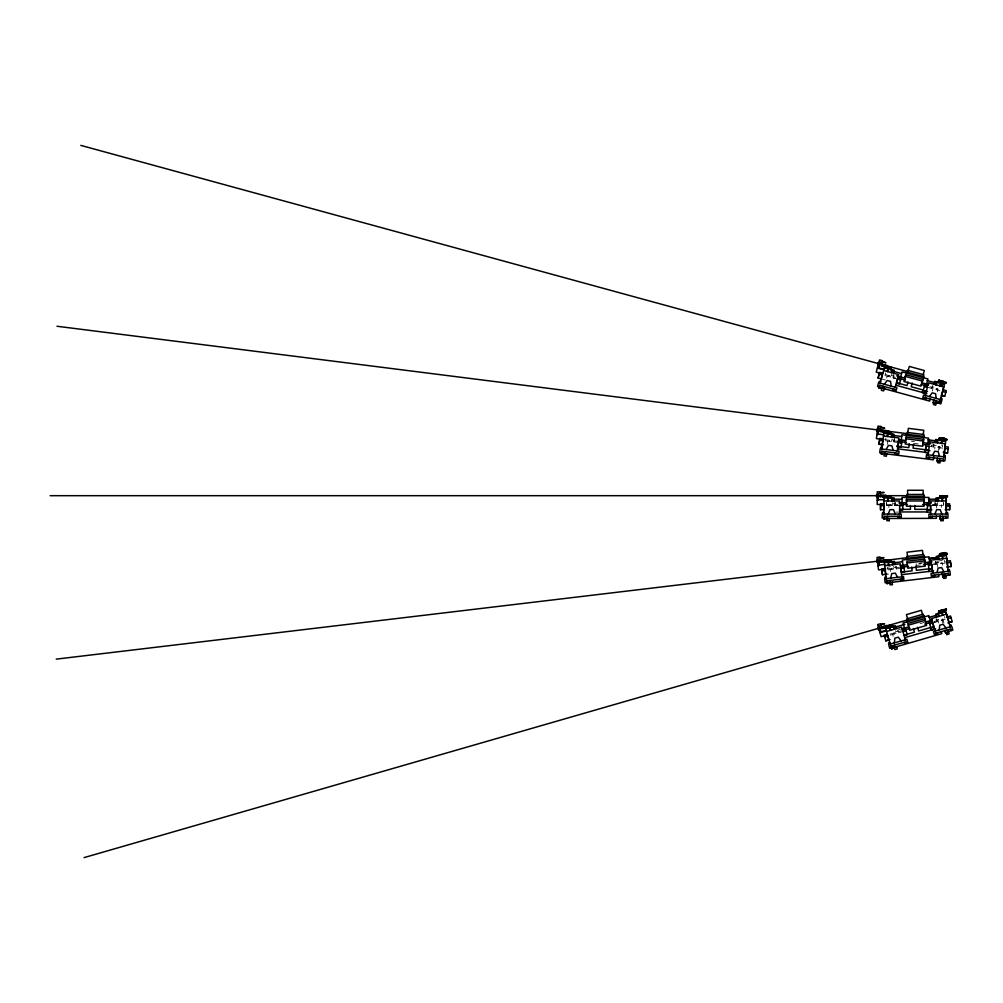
<?xml version="1.0" encoding="UTF-8"?>
<svg xmlns="http://www.w3.org/2000/svg" width="1003" height="1003" viewBox="0 0 1003 1003"><rect width="100%" height="100%" fill="white"/><g stroke="black" fill="none" stroke-linecap="round" stroke-linejoin="round"><path stroke-width="0.75" stroke-dasharray="5 3.75" d="M892.708 502.716L892.708 503.769L895.328 503.769L895.328 502.716M894.964 502.904L894.964 505.6L894.964 502.704M885.662 439.79L885.887 438.048M887.454 444.304L887.856 441.132M889.373 441.32L889.498 440.267M891.278 441.558L891.404 440.518M892.056 438.825L891.88 439.866L894.475 440.192L894.613 439.151L891.454 438.75M894.463 437.358L893.886 441.972L894.225 439.289M931.549 446.648L931.687 445.595M933.454 446.887L933.58 445.846M933.856 444.116L933.68 445.144L936.275 445.47M934.733 448.943L934.972 447.075M938.482 450.548L938.996 446.523M939.673 449.545L940.037 446.661L931.549 445.583M942.318 446.949L942.544 445.207L941.29 445.044M885.235 374.558L885.699 372.865M886.727 378.006L887.216 376.188M888.696 376.589L888.971 375.573M890.539 377.103L890.814 376.087M891.654 374.495L891.379 375.511L893.911 376.2M895.591 378.557L893.071 377.868L893.836 375.084M893.071 377.868L893.886 374.884M931.549 388.324L931.825 387.296M931.887 388.5L932.702 385.503M932.401 391.02L933.028 388.725M936.802 389.753L937.09 388.738M937.329 391.822L938.106 389.014L929.844 386.757M895.541 630.711L895.829 631.714L898.349 630.987M900.468 629.282L897.71 630.085L898.512 632.855M920.027 623.64L924.252 622.424M938.67 619.352L936.363 620.017L936.025 619.027M890.025 634.134L901.547 630.799M933.755 621.509L942.757 618.914L943.961 623.101M890.313 635.137L903.039 631.551M932.652 623.001L945.139 619.403M938.219 562.094L935.661 562.395L935.536 561.354M890.388 566.733L887.567 567.071L887.78 568.814M919.011 563.322L924.829 562.633M937.303 561.141L943.021 560.464M918.886 563.335L921.682 563.009M896.431 567.071L893.823 567.385L893.698 566.344M887.705 568.826L899.616 567.41M915.827 565.466L920.478 564.915M933.705 563.335L942.193 562.332L942.544 565.216M947.083 561.743L944.487 562.056L944.274 560.313M887.831 569.867L900.957 568.388M931.574 564.739L945.842 563.034M885.624 574.368L888.508 574.029M886.451 504.471L897.961 504.471M932.79 504.471L941.341 504.471L941.341 507.38M886.451 505.525L898.074 505.525M932.79 505.525L940.287 505.525L940.287 504.471M886.677 505.6L899.666 505.6M930.508 505.6L943.497 505.6M895.917 512.094L898.262 512.094M911.476 441.282L914.385 441.646M931.411 443.79L934.169 444.141M884.596 439.653L896.995 441.22M913.683 443.326L918.334 443.915M885.448 440.819L898.55 442.561M929.142 446.423L943.397 448.228M932.025 386.619L933.918 387.145M892.921 374.834L894.012 375.135M885.16 374.533L895.29 377.304M884.884 375.548L897.61 379.121M927.349 387.246L939.886 390.681M881.161 378.896L885.348 380.037M944.475 616.582L944.964 618.274M941.742 619.202L942.87 623.101M938.269 621.296L938.783 623.114M936.313 618.726L937.178 621.697M936.501 620.707L936.802 621.722M934.658 621.246L934.959 622.261M895.654 632.504L895.955 633.52M893.823 633.031L894.112 634.046M892.645 634.473L893.159 636.278M941.153 562.445L941.278 563.498M937.379 563.962L937.767 567.146M935.874 561.103L936.25 564.175M935.736 563.097L935.862 564.137M916.103 563.673L916.516 567.159M895.942 566.068L896.281 568.939L895.967 566.269M893.523 568.124L893.648 569.177M891.617 568.362L891.742 569.403M890.225 569.591L890.451 571.447M937.466 502.716L937.466 503.769L934.896 503.769L934.846 502.716M936.363 505.525L936.363 507.907M935.21 502.503L935.21 505.6M934.834 504.471L934.834 505.525M932.915 504.471L932.915 505.525M894.964 502.503L894.964 505.6M892.319 504.471L892.319 505.525M890.413 504.471L890.413 505.525M888.884 505.525L888.884 507.405M886.539 502.704L886.539 504.471L886.539 502.704M943.647 502.704L943.647 504.471L943.647 502.704"/><path stroke-width="1.5" d="M882.803 497.049L882.803 495.858M883.906 499.193L883.906 500.948L899.49 500.948L899.49 503.845L902.8 503.845L902.813 509.725L899.678 509.725L902.813 509.725M885.223 497.049L885.223 495.858M889.498 497.049L889.498 495.858M889.962 497.049L889.962 495.858M890.3 498.428L890.3 495.858M924.264 502.704L924.264 499.193L906.436 499.193L906.474 500.948L924.051 500.948M924.051 499.193L924.051 506.227L906.474 506.227L906.511 499.193M928.916 502.704L928.916 497.438L902.036 497.438L902.036 502.704M939.648 498.416L939.648 495.858L947.471 495.858L945.403 495.858M939.936 497.049L939.936 495.858M940.3 497.049L940.3 495.858M946.255 509.725L946.255 505.6L949.64 505.6L946.431 505.6L946.443 509.725M946.268 504.471L946.268 499.193M949.64 505.6L949.628 509.725L945.177 509.725M894.388 642.873L894.864 638.159L898.237 637.181L901.145 640.917M939.247 629.922L939.711 625.208L943.096 624.242L946.005 627.978M883.994 431.992L881.775 449.657L882.74 440.555L879.568 440.167L879.054 444.254L883.48 444.805M881.085 431.629L881.298 429.886M882.891 431.954L883.041 430.776M881.361 452.917L881.574 451.174L897.121 453.13L897.008 454.008M885.285 432.255L885.436 431.089M885.787 432.318L885.937 431.152L890.702 431.754L890.376 434.286M885.799 433.71L886.125 431.165M886.088 432.368L886.326 431.202M886.602 432.431L886.752 431.252M884.257 453.732L883.994 455.901L886.389 456.215L886.627 454.02M887.128 432.494L887.279 431.315M885.01 453.82L885.16 451.626M887.179 436.43L887.555 433.421M887.73 432.569L887.881 431.39M887.655 436.493L888.044 433.484M888.357 432.644L888.508 431.478M888.971 432.732L889.122 431.553M889.523 432.794L889.674 431.616M890.137 431.679L889.987 432.857L880.208 431.516L880.433 429.773L886.226 430.5M890.15 434.261L890.476 431.716M891.316 436.957L891.705 433.948M891.692 437.007L892.068 433.998M893.635 437.245L894.012 434.236L883.881 432.957M895.378 452.917L895.265 453.782L898.675 454.221L899.052 451.162L880.195 448.78L879.706 452.704L885.072 453.381M897.221 451.613L898.375 442.536L901.672 442.95L900.744 442.824M898.55 442.561L898.036 446.648L901.145 447.037L901.885 441.207L898.588 440.793L898.951 437.922L883.505 435.966M901.258 439.991L901.923 434.75L928.59 438.123L927.925 443.351M923.312 442.774L923.75 439.276L906.073 437.045L905.634 440.543L898.525 439.64M906.21 435.289L906.348 434.161L924.302 436.43L924.164 437.559M906.098 437.057L905.22 444.028L922.66 446.235L923.55 439.251M906.925 434.236L907.163 432.431L923.939 434.55L923.713 436.355M907.828 432.519L908.354 428.331L923.788 430.287L923.261 434.462M909.27 443.827L908.781 447.639L896.682 446.109M913.557 444.379L913.081 448.178L925.18 449.708L924.841 452.428L928.327 452.867M928.465 443.426L928.903 439.928M927.788 457.895L927.9 457.029L943.434 458.985L943.221 460.728M928.176 455.525L929.142 446.423M929.643 457.243L929.53 458.12L926.133 457.681L926.521 454.635L945.378 457.017L944.876 460.941L939.46 460.703L939.861 458.534M935.222 442.499L935.611 439.49L945.741 440.781L943.635 457.468M933.755 456.628L933.354 459.813L886.251 453.857M937.178 442.749L937.554 439.74M937.542 442.799L937.918 439.79M939.121 440.442L939.435 437.91C941.892 436.944 951.521 440.204 944.738 439.778M939.335 440.48L939.447 437.91L944.237 438.512L943.923 441.057M936.99 460.941L938.206 461.104L936.99 460.941L937.341 458.183M939.56 439.113L939.472 437.91M946.945 440.054L939.849 439.151L940.074 437.985L943.51 438.424L943.321 439.59L943.384 438.399M940.024 439.176L940.175 437.998M940.312 439.214L940.463 438.035M937.843 460.49L937.567 462.671L939.936 462.972L940.2 460.791M940.563 438.048L940.413 439.226L939.347 439.088M940.864 439.289L941.127 438.123M941.478 439.364L941.754 438.198M941.203 443.263L941.579 440.254M941.692 443.326L942.068 440.317M942.105 439.439L942.256 438.261M942.858 438.336L942.707 439.515L943.986 439.678M943.66 439.64L943.81 438.461M943.698 441.019L943.873 438.461M944.55 439.753L944.701 438.574M944.437 452.516L944.951 448.416M943.184 452.353L947.609 452.917L948.349 447.075L945.002 446.648M944.914 447.275L945.365 443.79L929.906 441.834L929.543 444.705L926.258 444.291L925.518 450.121L928.628 450.51M890.601 578.154L891.817 573.578L895.315 573.164L897.585 577.327M936.952 572.625L938.181 568.062L941.667 567.635L943.936 571.798M878.427 368.352L880.195 361.92L882.026 362.422L882.49 360.729L879.568 359.927L876.233 372.1L881.85 373.63M881.324 378.933L878.076 378.043L879.618 372.376L882.878 373.266M878.076 378.043L879.155 374.069L882.414 374.959M881.85 365.832L882.314 364.139M883.48 366.383L883.906 365.268M881.148 378.883L882.239 374.909M879.13 386.945L879.593 385.252L894.701 389.39L894.475 390.23M879.995 383.785L884.684 366.609M885.925 367.048L886.238 365.907M886.226 368.565L886.903 366.095M886.802 367.286L887.116 366.145M887.517 366.258L887.204 367.399L886.389 367.173L886.727 366.045L887.981 366.383L887.718 367.549M881.888 388.161L881.311 390.28L883.643 390.919L884.182 388.788M882.49 388.324L883.066 386.205M887.204 371.449L888.006 368.527M888.144 367.662L888.62 366.559M887.68 371.574L888.482 368.653M888.746 367.825L889.222 366.722M884.057 387.747L884.333 386.757M889.348 367.988L889.824 366.885M889.912 368.139L890.363 367.035M890.15 368.201L890.463 367.06M890.388 368.277L890.814 367.161M890.463 369.718L891.14 367.248M890.689 369.781L891.354 367.311L890.075 366.96M891.241 372.552L892.031 369.631M891.592 372.652L892.394 369.718M893.485 373.166L894.287 370.245L884.433 367.549M893.009 388.926L892.77 389.766L896.08 390.668L896.895 387.71L878.565 382.695L877.512 386.506L882.74 387.935M895.015 387.898L897.434 379.071L900.631 379.949M897.61 379.121L896.519 383.096L899.553 383.923L901.095 378.244L897.898 377.366L898.663 374.583L883.63 370.471M900.656 376.952L902.048 371.862L927.976 378.958L926.584 384.049M896.607 375.849L904.969 378.131L905.822 374.721L923.011 379.422L922.083 382.82M906.21 373.003L906.511 371.9L923.964 376.677L923.663 377.78M905.859 374.733L904.004 381.516L920.967 386.155L922.823 379.372M907.076 372.05L907.552 370.295L923.863 374.758L923.387 376.514M908.204 370.483L909.32 366.421L924.315 370.521L923.211 374.583M907.991 382.043L907.025 385.578L896.72 382.77M912.203 383.021L911.2 386.719L922.961 389.941L922.246 392.587L925.631 393.515M926.258 391.233L923.236 390.405L924.791 384.726L927.988 385.603L928.753 382.82L943.773 386.92L942.845 390.317M924.39 398.417L924.628 397.577L939.736 401.701M925.105 396.122L927.349 387.246M926.321 398.041L926.082 398.881L922.785 397.978L923.587 395.006L941.93 400.021L940.877 403.845L935.661 402.416M933.918 384.224L934.721 381.303L944.575 383.999L939.272 403.407M930.27 398.805L929.643 401.1L883.831 388.575M935.824 384.751L936.614 381.817M936.175 384.851L936.978 381.917M938.068 382.745L938.745 380.275L946.305 382.344L945.879 383.447M938.281 382.795L939.009 380.35M933.078 402.73L934.257 403.056L933.078 402.73L934.031 399.884M938.971 381.566L939.36 380.438M939.147 381.604L939.46 380.463M933.981 402.404L933.404 404.535L935.699 405.162L936.275 403.043M939.422 381.692L939.836 380.563M939.961 381.83L940.275 380.689L940.074 381.867M940.563 381.993L940.877 380.852L940.676 382.03M939.736 385.816L940.538 382.895M940.212 385.954L941.002 383.021M941.165 382.168L941.478 381.015M935.674 402.867L936.263 400.749M941.29 382.193L941.604 381.052M941.754 382.319L942.068 381.178M942.582 381.316L942.394 385.252M942.67 382.582L942.983 381.428M942.256 385.215L943.271 381.504M943.547 382.82L943.861 381.667M943.008 389.716L946.268 390.606L944.713 396.285L941.453 395.383L942.72 391.458M888.232 514.075L889.987 509.674L893.51 509.674L895.265 514.075M934.909 514.075L936.677 509.674L940.187 509.674L941.942 514.075M886.138 449.532L888.432 445.395L891.918 445.834L893.121 450.41M932.451 455.387L934.746 451.237L938.244 451.689L939.435 456.265M884.333 384.274L887.191 380.501L890.589 381.428L891.115 386.13M929.367 396.586L932.226 392.812L935.611 393.74L936.15 398.442M945.603 633.232L946.794 632.893L945.603 633.232L944.839 630.561M905.157 630.937L906.035 630.674L905.559 628.994L902.374 629.922L901.572 627.138L886.602 631.451M946.268 608.934L938.745 611.103L939.447 613.573M886.903 626.073L887.254 627.201M891.517 624.744L892.256 627.188M946.155 610.2L939.61 612.093L939.284 610.952M943.71 610.915L942.895 611.153L942.67 609.974M908.806 626.875L901.86 628.881M887.404 634.235L884.157 635.175L885.799 640.817L889.047 639.889M907.188 634.648L904.179 635.513L907.188 634.648L906.048 630.686L902.863 631.602M905.345 635.175L906.16 634.949M880.734 624.355L884.583 623.716L880.86 624.794M878.377 627.163L879.43 626.737M878.44 627.364L879.518 627.063M879.556 627.151L877.801 627.665L878.252 629.245L878.929 629.044M878.528 627.665L879.606 627.351M878.628 628.028L879.719 627.715M943.171 609.824L944.099 612.231M84.076 857.615L878.026 628.455M878.753 628.43L879.832 628.116M882.49 627.163L907.815 619.854M943.397 609.761L938.958 611.053M878.866 628.843L879.944 628.53M878.979 629.232L880.07 628.931M879.079 629.596L880.17 629.282M891.805 625.897L881.825 628.668L881.336 626.975L886.94 625.358L887.818 628.467M942.281 611.328L942.018 610.163M885.599 627.991L887.542 627.427M879.167 629.884L880.245 629.571M879.255 630.197L880.308 629.784M885.762 628.542L895.579 625.709L896.419 628.63M894.789 627.264L904.894 624.342M928.954 617.409L936.062 615.353M880.91 631.84L886.263 630.285M879.97 632.667L886.414 630.812M908.279 625.195L925.167 620.33M925.318 622.111L932.364 620.08M947.308 616.945L950.556 616.005L952.186 621.659L947.898 622.901M886.727 635.087L881.135 636.692L877.638 624.568L880.546 623.728L881.035 625.421L879.205 625.947L881.06 632.354M902.575 630.511L910.085 628.342M924.741 624.104L932.251 621.935M887.893 635.927L884.646 636.855L887.718 635.977L888.871 639.939M947.797 618.638L951.045 617.698M931.812 627.539L932.64 627.301M904.179 635.125L914.435 632.166L913.382 628.492M946.03 612.469L947.484 617.547L946.506 614.162L931.536 618.487L932.339 621.271L929.154 622.186L930.784 627.84L933.806 626.963L932.652 623.001M948.938 622.6L952.173 621.659M885.799 640.817L890.075 639.588M930.784 627.84L933.806 626.963M904.719 637.657L935.636 628.743M934.457 629.245L931.072 630.223L930.32 627.59L918.598 630.975L917.532 627.289M889.811 642.559L888.545 642.936L888.783 643.776L890.05 643.412M949.716 625.27L950.982 624.907L951.233 625.747L949.954 626.123M890.852 646.183L905.91 641.832L906.148 642.685M894.927 646.835L889.736 648.327L888.633 644.528L906.9 639.262L907.753 642.221L904.455 643.161L904.217 642.321M947.659 631.614L952.85 630.11L951.747 626.311L933.492 631.589L934.345 634.535L937.642 633.595L937.391 632.743M896.206 646.797L941.83 633.633L941.303 631.827M893.798 647.612L897.183 646.634M945.653 632.655L949.026 631.677M892.783 648.477L891.604 648.828L892.783 648.477L892.018 645.807M946.782 634.611L949.114 633.934L948.499 631.827M930.533 623.615L929.643 623.866L932.828 622.951L935.786 633.206M942.695 576.926L943.923 576.775L942.695 576.926L942.206 572.776M903.151 568.112L904.067 567.999L900.782 568.413L902.036 579.007M886 560.364L886.201 561.53M907.326 564.714L900.23 565.567M902.65 572.337L903.49 572.237M880.107 557.681L884.019 557.668L880.158 558.132M877.324 559.95L878.452 559.937M877.362 560.288L878.478 560.15M878.49 560.251L876.685 560.464L876.873 562.106L877.575 562.019M877.399 560.589L878.515 560.451M886.075 559.674L880.283 560.364L880.484 562.106L890.789 560.99M877.449 560.953L878.565 560.827M939.798 556.527C936.326 552.189 948.775 551.6 947.308 554.245M56.231 659.134L881.399 560.74M907.565 557.618L882.941 560.727L890.714 559.799L891.028 562.344M877.5 561.379L878.615 561.241M940.325 553.882L939.698 555.148M877.55 561.805L878.666 561.667M877.6 562.219L878.716 562.081M877.638 562.583L878.753 562.445M947.409 554.233L940.2 555.098L940.062 553.919M877.675 562.884L878.791 562.746M884.32 562.056L886.339 561.805M877.7 563.097L878.816 562.959M877.713 563.197L878.829 563.072M884.395 562.62L894.538 561.417L894.902 564.426M935.486 557.818L929.768 558.495L930.195 561.993M893.51 562.821L902.474 561.755M928.816 558.608L937.642 557.555M879.067 565.09L884.608 564.426M878.014 565.767L879.142 565.629L878.352 559.01L880.245 558.784L880.032 557.029L877.023 557.392L878.515 569.917L885.737 569.065M884.759 565.629L900.23 563.786L900.569 566.657L903.853 566.269L904.556 572.111L901.446 572.487L900.957 568.388M907.163 562.959L924.616 560.878M946.669 558.257L947.083 561.743L946.669 558.257L931.198 560.1L931.549 562.971L928.251 563.36L928.941 569.202L932.063 568.826L931.574 564.739M924.478 562.67L931.749 561.805M885.097 568.513L881.75 568.902L882.439 574.744L886.878 574.217M947.008 561.128L950.368 560.727L951.057 566.57L946.631 567.096M900.669 567.272L908.555 566.344M923.587 564.551L930.721 563.699M882.452 574.744L881.963 570.657L885.31 570.256M881.95 570.657L885.135 570.268L885.624 574.368M903.026 571.923L912.116 570.832L911.664 567.034M901.634 574.694L933.58 570.883M886.125 577.114L884.809 577.264L884.922 578.142L886.226 577.991M948.036 569.729L949.352 569.579L949.452 570.444L948.148 570.607M886.577 580.85L902.123 578.994L902.236 579.872M890.488 582.154L885.122 582.793L884.659 578.869L903.527 576.612L903.891 579.671L900.481 580.073L900.381 579.207M944.976 575.659L950.355 575.02L949.879 571.083L931.01 573.34L931.373 576.399L934.783 575.985L934.671 575.12M891.742 582.329L938.908 576.712L938.62 574.343M889.247 582.743L892.745 582.329M942.833 576.349L946.33 575.935M892.457 584.573L890.05 584.862L889.799 582.68M930.057 569.065L930.859 568.977M929.367 564.99L928.465 565.09L931.749 564.714L932.84 573.804M940.112 519.027L941.341 519.027L940.112 519.027L940.112 516.244M901.885 505.6L902.8 505.587L899.49 505.6M901.735 509.725L900.932 509.725M880.245 492.498L884.132 492.498L880.245 492.949M877.211 494.429L878.327 494.429M877.211 494.542L878.327 494.542M878.327 494.755L876.509 494.868L876.509 496.51L878.327 496.51M877.211 495.068L878.327 495.068M885.937 495.181L880.095 495.181L880.095 496.949L880.973 496.949L880.973 495.181M877.211 495.444L878.327 495.444M50.15 495.683L876.509 495.683M878.051 495.683L907.514 495.683M877.211 495.858L878.327 495.858M882.703 495.858L890.526 495.858L890.526 498.416M939.686 495.858L944.462 495.858M877.211 496.284L878.327 496.284M890.488 495.858L890.451 497.049L882.703 497.049L884.47 497.049M877.211 496.711L878.327 496.711M877.211 497.074L878.327 497.074M939.711 497.049L947.471 497.049L947.371 495.858M877.211 497.375L878.327 497.375M877.211 497.588L878.327 497.588M877.211 497.701L878.327 497.701M883.919 497.914L894.124 497.914L894.124 500.948M892.933 499.193L901.96 499.193M928.502 499.193L935.899 499.193M878.327 499.732L883.906 499.732M877.211 500.284L878.327 500.284L878.327 493.601L880.245 493.601L880.245 491.846L877.211 491.846L877.211 504.471L881.574 504.471M946.268 500.948L930.684 500.948L930.684 503.845L927.374 503.845L927.374 509.725L930.508 509.725L930.508 505.6M906.361 502.716L899.277 502.704M931.022 502.704L923.7 502.704L924.051 505.048M883.919 503.845L880.534 503.845L880.534 509.725L883.919 509.725L883.743 505.6M946.268 503.845L949.64 503.845L949.64 509.725M901.459 504.471L907.464 504.471M922.597 504.471L928.841 504.471M883.919 505.6L880.534 505.6L880.546 509.725M899.779 509.348L910.461 509.348L910.461 505.525M927.374 509.725L931.825 509.725M899.603 511.944L927.173 511.944M930.508 512.094L926.985 512.094L926.985 509.348L914.786 509.348L914.786 505.525M883.919 512.508L882.59 512.508L882.59 513.386L883.919 513.386M946.268 512.508L947.584 512.508L947.584 513.386L946.268 513.386M887.655 518.037L882.239 518.037L882.239 514.075L901.246 514.075L901.246 517.147L897.823 517.147L897.823 516.269M886.351 518.476L936.363 518.35L936.363 515.968M940.312 518.476L943.823 518.476M889.322 520.67L886.89 520.67L886.89 518.476M940.864 520.67L943.284 520.67L943.284 518.476M928.439 509.725L929.292 509.725M928.289 505.6L927.374 505.587L930.684 505.6L930.684 514.752M939.849 439.151L944.086 439.69L944.011 438.487M882.402 444.68L879.054 444.254L879.794 438.411L883.141 438.838M899.24 446.799L900.08 446.912M880.91 427.128L884.709 428.055L880.86 427.579M877.663 428.657L878.778 428.795M877.625 428.983L878.741 429.134M878.728 429.234L876.91 429.008L876.71 430.638L878.515 430.864M877.587 429.297L878.703 429.434M877.537 429.66L878.653 429.811M56.97 326.251L907.577 433.71M877.487 430.074L878.603 430.224M877.437 430.5L878.553 430.651M877.374 430.914L878.49 431.064M877.337 431.29L878.452 431.428M877.299 431.591L878.415 431.729M883.944 432.393L885.95 432.644M877.274 431.804L878.377 432.042M892.67 435.352L901.622 436.493M927.951 439.815L936.764 440.931M878.114 434.061L883.643 434.763M876.935 434.462L878.051 434.6L878.879 427.98L880.772 428.218L880.998 426.476L877.989 426.099L876.409 438.624L883.618 439.527M905.885 438.8L923.324 441.007M922.76 442.699L930.019 443.614M897.497 441.282L906.424 442.411M922.622 444.454L926.082 444.893M879.568 440.154L882.916 440.58M929.317 446.448L926.032 446.034L925.518 450.121L929.931 450.673M944.776 448.404L948.123 448.817M926.785 450.284L927.223 450.334M944.249 452.491L947.609 452.917M896.732 446.485L901.145 447.05M897.685 448.842L928.088 452.679M882.051 447.438L880.747 447.275L880.634 448.14L881.938 448.316M943.911 455.249L945.227 455.425L945.114 456.29L943.798 456.127M883.718 453.657L887.204 454.096M937.253 460.427L940.751 460.866M882.327 361.356L885.95 362.81L882.201 361.782M878.891 362.409L879.97 362.71M878.804 362.735L879.882 363.023M879.857 363.124L878.089 362.647L877.663 364.227L879.43 364.716M878.716 363.023L879.807 363.324M887.103 365.443L881.474 363.901L881.01 365.594L890.977 368.44M878.615 363.387L879.706 363.688M80.817 145.385L907.79 371.624M943.397 381.541L938.745 380.275L938.482 381.428L945.541 383.359M878.402 364.202L879.481 364.503M878.289 364.603L879.368 364.904M878.189 364.967L879.28 365.268M884.583 366.985L886.539 367.524M878.114 365.255L879.192 365.556M878.026 365.568L879.104 365.869M892.795 371.16L901.509 373.542M927.098 380.538L935.674 382.883M878.578 367.825L883.956 369.305M877.349 368.051L882.515 369.468M905.396 376.426L922.359 381.065M928.615 384.6L921.556 382.67M897.76 377.981L905.421 380.074M921.168 384.387L926.045 385.716M927.524 387.296L924.327 386.418L925.217 386.656M942.544 391.408L945.804 392.298M941.629 395.433L944.713 396.273L941.842 395.495M923.236 390.405L927.524 391.571M897.698 383.409L898.512 383.635M895.867 385.215L926.897 393.703M880.584 381.616L879.318 381.278L879.079 382.118L880.358 382.469M940.726 398.078L942.005 398.429L941.767 399.269L940.488 398.918M881.361 388.011L884.759 388.938M933.417 402.253L936.802 403.181M924.264 390.681L924.979 390.882M946.168 608.971L946.493 610.112M947.973 618.588L949.114 622.55M950.33 627.427L945.666 611.253L935.849 614.087L936.689 616.995M951.245 630.574L950.756 628.894L935.711 633.232L935.949 634.072M943.848 609.636L944.174 610.777M943.296 609.799L943.886 612.294M942.97 609.887L943.309 611.028M941.591 610.288L941.917 611.429M942.105 612.281L942.958 615.19M947.296 629.884L947.91 632.003M941.478 610.325L941.804 611.466M941.641 612.419L942.481 615.328M940.388 610.639L940.714 611.78M940.275 610.664L940.601 611.805M946.218 632.492L946.819 634.598M939.736 610.827L940.062 611.968M944.951 630.298L945.779 633.181M939.009 611.028L939.673 613.51M938.093 613.435L938.933 616.356M937.742 613.535L938.582 616.456M930.333 620.669L928.866 615.604L903.039 623.051L904.505 628.116M924.578 616.832L924.264 615.742L906.875 620.757L907.188 621.86M925.782 621.985L924.879 618.575L907.765 623.527L909.746 630.273L926.634 625.396L924.678 618.638M923.688 615.905L923.186 614.162L906.925 618.851L907.439 620.594M922.522 614.35L921.356 610.3L906.411 614.613L907.577 618.663M903.039 631.551L905.396 640.39M893.686 626.261L894.526 629.169M893.334 626.361L894.174 629.27M892.043 627.251L891.328 624.794L891.579 625.96M891.003 624.894L891.328 626.035M890.551 625.019L890.89 626.16M896.619 646.797L897.221 648.916L894.939 649.58L894.325 647.462M890.012 625.17L890.351 626.311M889.862 625.22L890.188 626.361M889.423 625.345L889.749 626.486M889.26 625.396L889.586 626.536M889.786 627.376L890.626 630.298M888.821 625.521L889.147 626.662M889.322 627.514L890.162 630.436M888.658 625.571L888.984 626.712M894.312 645.18L894.927 647.286M888.232 625.684L888.42 626.875M887.73 625.834L888.056 626.975M887.316 625.96L887.642 627.088M886.451 626.211L886.777 627.339M885.486 627.602L891.341 647.863M884.132 626.875L884.458 628.016M882.176 626.737L882.665 628.417M947.873 566.946L947.221 562.871L950.568 562.47L951.057 566.57M948.299 571.948L946.305 555.236L936.163 556.452L936.526 559.461M948.688 575.208L948.487 573.465L932.928 575.321L933.028 576.198M944.776 553.355L944.914 554.534M944.613 555.95L944.312 553.405L944.299 554.609M943.936 553.455L944.086 554.634L943.873 553.455M945.779 575.998L946.042 578.179L943.635 578.468L943.422 576.286M944.901 573.892L945.165 576.073M942.318 553.643L942.456 554.822M942.632 555.675L942.996 558.696M942.143 555.737L942.507 558.746M941.692 553.719L941.83 554.897M941.077 553.794L941.228 554.972M940.526 553.857L940.664 555.035M942.519 573.917L942.87 576.901M939.773 553.944L939.924 555.123M939.56 553.969L940.024 556.502M938.482 556.176L938.846 559.185M938.118 556.214L938.482 559.235M929.656 562.056L929.029 556.815L902.336 560L902.963 565.241M928.853 571.597L928.527 568.877L916.403 570.318L915.977 566.682M924.59 557.342L924.453 556.214L906.499 558.358L906.624 559.486M925.029 562.608L924.616 559.11L906.913 561.229L907.778 568.199L925.242 566.118L924.415 559.135M923.863 556.276L923.65 554.471L906.85 556.477L907.076 558.282M922.973 554.559L922.472 550.371L907.025 552.214L907.527 556.402M892.595 561.642L892.946 564.664M892.219 561.693L892.582 564.702M890.564 561.016L890.426 559.837L890.802 562.37M892.156 582.392L892.419 584.573M888.558 562.131L888.921 565.14M887.73 560.15L887.868 561.329M888.069 562.181L888.432 565.203M890.15 580.424L890.413 582.605M887.154 560.226L887.291 561.404M886.79 561.467L886.639 560.288L886.915 561.442M886.251 560.326L886.401 561.504M884.282 561.655L886.777 582.593M881.148 560.263L881.361 562.006M890.162 559.862L890.3 561.041M889.699 559.925L889.837 561.103M889.147 559.987L889.285 561.166M887.906 560.138L888.044 561.316M887.304 560.201L887.442 561.379M886.351 560.313L886.489 561.492M885.448 560.426L885.586 561.605M883.054 560.715L883.192 561.893M944.964 495.858L944.964 497.049M940.676 495.858L940.676 497.049M940.212 495.858L940.212 497.049M939.874 495.858L939.874 498.428M946.268 514.752L946.268 497.914L936.05 497.914L936.05 500.948M946.268 518.037L946.268 516.269L930.596 516.269L930.596 517.147M942.569 497.914L942.569 500.948M942.657 516.269L942.657 518.476M942.532 518.476L947.935 518.037L947.935 514.075L928.928 514.075L928.928 517.147L932.351 517.147L932.351 516.269M942.068 497.914L942.068 500.948M940.902 518.476L940.902 520.67M940.287 516.018L940.287 519.015M938.382 497.914L938.382 500.948M938.018 497.914L938.018 500.948M929.455 499.193L929.455 502.704M924.453 497.438L924.453 496.297L906.361 496.297L906.361 497.438M923.851 496.297L923.851 494.466L906.938 494.466L906.938 496.297M923.174 494.466L923.174 490.266L907.615 490.266L907.615 494.466M899.678 505.6L899.49 514.752M899.578 517.147L899.578 516.269L883.919 516.269L883.919 518.037M892.168 497.914L892.168 500.948M891.792 497.914L891.792 500.948M890.225 495.858L890.225 497.049M889.272 518.476L889.272 520.67M888.106 497.914L888.106 500.948M887.617 497.914L887.617 500.948M887.517 516.269L887.517 518.476M883.906 496.949L883.919 514.752M887.931 583.458L886.89 583.583L887.931 583.458M943.572 553.493L943.585 554.684L943.547 553.506M884.959 519.015L883.906 519.027L884.959 519.015M882.276 454.02L881.223 453.895L882.276 454.02M879.869 388.174L878.854 387.898L879.869 388.174M941.315 611.604L940.99 610.463L941.19 611.642M943.171 554.734L943.033 553.556L943.058 554.747"/></g></svg>
